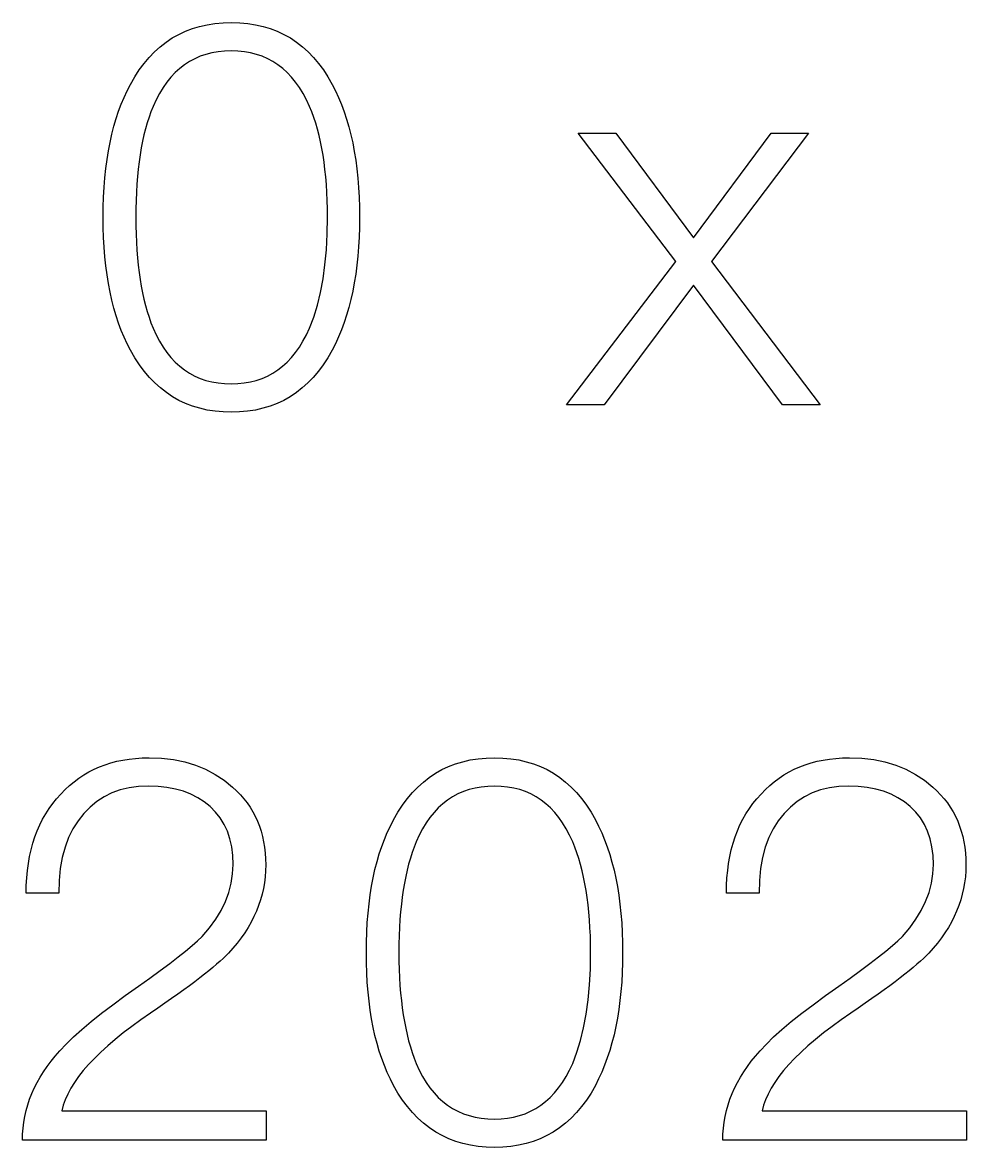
# Model space of a CAD drawing. Extents: x -100 to 100, y -100 to 100.
# Drawn here: x -78.95 to -70.7, y -62.15 to -52.33 of the extents above; entities that cross this region are included whole.
import ezdxf

# ---------------------------------------------------------------- set-up
doc = ezdxf.new("R2010")
doc.units = 0
doc.header["$MEASUREMENT"] = 0
doc.layers.get('0').update_dxf_attribs({"linetype": 'CONTINUOUS'})

msp = doc.modelspace()

# ---------------------------------------------------------------- linework, layer by layer
for points in [[(-77.122598, -52.328501), (-77.049829, -52.330615), (-77.049829, -52.330615), (-76.979429, -52.336953), (-76.979429, -52.336953), (-76.911392, -52.347524), (-76.911392, -52.347524), (-76.845713, -52.362324), (-76.845713, -52.362324), (-76.782407, -52.381348), (-76.782407, -52.381348), (-76.72146, -52.4046), (-76.72146, -52.4046), (-76.662876, -52.432085), (-76.662876, -52.432085), (-76.60666, -52.463794), (-76.60666, -52.463794), (-76.552808, -52.499727), (-76.552808, -52.499727), (-76.501323, -52.539893), (-76.501323, -52.539893), (-76.452202, -52.584282), (-76.452202, -52.584282), (-76.405444, -52.6329), (-76.405444, -52.6329), (-76.361055, -52.685752), (-76.361055, -52.685752), (-76.319023, -52.742827), (-76.319023, -52.742827), (-76.279355, -52.804126), (-76.279355, -52.804126), (-76.242061, -52.869658), (-76.242061, -52.869658), (-76.213179, -52.925786), (-76.213179, -52.925786), (-76.186172, -52.984097), (-76.186172, -52.984097), (-76.161021, -53.044595), (-76.161021, -53.044595), (-76.137729, -53.107275), (-76.137729, -53.107275), (-76.116309, -53.172144), (-76.116309, -53.172144), (-76.096743, -53.239199), (-76.096743, -53.239199), (-76.079043, -53.308442), (-76.079043, -53.308442), (-76.063208, -53.379868), (-76.063208, -53.379868), (-76.049238, -53.453477), (-76.049238, -53.453477), (-76.037124, -53.529272), (-76.037124, -53.529272), (-76.02688, -53.607256), (-76.02688, -53.607256), (-76.018496, -53.687422), (-76.018496, -53.687422), (-76.011978, -53.76978), (-76.011978, -53.76978), (-76.007314, -53.854316), (-76.007314, -53.854316), (-76.004521, -53.94104), (-76.004521, -53.94104), (-76.003589, -54.029951), (-76.003589, -54.029951), (-76.004521, -54.117783), (-76.004521, -54.117783), (-76.007314, -54.203579), (-76.007314, -54.203579), (-76.011978, -54.287324), (-76.011978, -54.287324), (-76.018496, -54.369038), (-76.018496, -54.369038), (-76.02688, -54.448701), (-76.02688, -54.448701), (-76.037124, -54.526323), (-76.037124, -54.526323), (-76.049238, -54.601904), (-76.049238, -54.601904), (-76.063208, -54.675444), (-76.063208, -54.675444), (-76.079043, -54.746938), (-76.079043, -54.746938), (-76.096743, -54.816396), (-76.096743, -54.816396), (-76.116309, -54.883809), (-76.116309, -54.883809), (-76.137729, -54.949175), (-76.137729, -54.949175), (-76.161021, -55.0125), (-76.161021, -55.0125), (-76.186172, -55.073784), (-76.186172, -55.073784), (-76.213179, -55.133032), (-76.213179, -55.133032), (-76.242061, -55.190229), (-76.242061, -55.190229), (-76.279893, -55.255762), (-76.279893, -55.255762), (-76.320029, -55.317065), (-76.320029, -55.317065), (-76.362446, -55.374141), (-76.362446, -55.374141), (-76.407163, -55.426992), (-76.407163, -55.426992), (-76.45417, -55.47561), (-76.45417, -55.47561), (-76.503472, -55.520005), (-76.503472, -55.520005), (-76.555063, -55.560166), (-76.555063, -55.560166), (-76.608955, -55.596104), (-76.608955, -55.596104), (-76.665132, -55.627817), (-76.665132, -55.627817), (-76.723604, -55.655298), (-76.723604, -55.655298), (-76.78437, -55.67855), (-76.78437, -55.67855), (-76.847432, -55.697573), (-76.847432, -55.697573), (-76.912783, -55.712373), (-76.912783, -55.712373), (-76.980435, -55.722944), (-76.980435, -55.722944), (-77.050371, -55.729287), (-77.050371, -55.729287), (-77.122598, -55.731401), (-77.122598, -55.731401), (-77.194834, -55.729287), (-77.194834, -55.729287), (-77.264771, -55.722944), (-77.264771, -55.722944), (-77.332417, -55.712373), (-77.332417, -55.712373), (-77.397773, -55.697573), (-77.397773, -55.697573), (-77.460825, -55.67855), (-77.460825, -55.67855), (-77.521592, -55.655298), (-77.521592, -55.655298), (-77.580063, -55.627817), (-77.580063, -55.627817), (-77.63625, -55.596104), (-77.63625, -55.596104), (-77.690132, -55.560166), (-77.690132, -55.560166), (-77.741729, -55.520005), (-77.741729, -55.520005), (-77.791025, -55.47561), (-77.791025, -55.47561), (-77.838032, -55.426992), (-77.838032, -55.426992), (-77.882744, -55.374141), (-77.882744, -55.374141), (-77.925166, -55.317065), (-77.925166, -55.317065), (-77.965298, -55.255762), (-77.965298, -55.255762), (-78.00313, -55.190229), (-78.00313, -55.190229), (-78.032012, -55.134644), (-78.032012, -55.134644), (-78.059023, -55.076797), (-78.059023, -55.076797), (-78.08418, -55.016694), (-78.08418, -55.016694), (-78.107471, -54.954336), (-78.107471, -54.954336), (-78.128896, -54.889717), (-78.128896, -54.889717), (-78.148452, -54.822842), (-78.148452, -54.822842), (-78.166157, -54.753711), (-78.166157, -54.753711), (-78.181987, -54.682324), (-78.181987, -54.682324), (-78.195967, -54.608677), (-78.195967, -54.608677), (-78.208076, -54.532773), (-78.208076, -54.532773), (-78.218325, -54.454609), (-78.218325, -54.454609), (-78.226709, -54.374194), (-78.226709, -54.374194), (-78.233228, -54.291519), (-78.233228, -54.291519), (-78.237886, -54.206587), (-78.237886, -54.206587), (-78.240679, -54.119395), (-78.240679, -54.119395), (-78.241611, -54.029951), (-78.241611, -54.029951), (-78.240679, -53.939966), (-78.240679, -53.939966), (-78.237886, -53.85231), (-78.237886, -53.85231), (-78.233228, -53.766982), (-78.233228, -53.766982), (-78.226709, -53.683984), (-78.226709, -53.683984), (-78.218325, -53.603315), (-78.218325, -53.603315), (-78.208076, -53.524976), (-78.208076, -53.524976), (-78.195967, -53.448965), (-78.195967, -53.448965), (-78.181987, -53.375283), (-78.181987, -53.375283), (-78.166157, -53.303926), (-78.166157, -53.303926), (-78.148452, -53.234902), (-78.148452, -53.234902), (-78.128896, -53.168208), (-78.128896, -53.168208), (-78.107471, -53.103838), (-78.107471, -53.103838), (-78.08418, -53.041802), (-78.08418, -53.041802), (-78.059023, -52.98209), (-78.059023, -52.98209), (-78.032012, -52.924712), (-78.032012, -52.924712), (-78.00313, -52.869658), (-78.00313, -52.869658), (-77.965835, -52.804126), (-77.965835, -52.804126), (-77.926167, -52.742827), (-77.926167, -52.742827), (-77.884146, -52.685752), (-77.884146, -52.685752), (-77.839746, -52.6329), (-77.839746, -52.6329), (-77.792993, -52.584282), (-77.792993, -52.584282), (-77.743872, -52.539893), (-77.743872, -52.539893), (-77.692383, -52.499727), (-77.692383, -52.499727), (-77.638535, -52.463794), (-77.638535, -52.463794), (-77.582314, -52.432085), (-77.582314, -52.432085), (-77.52374, -52.4046), (-77.52374, -52.4046), (-77.462793, -52.381348), (-77.462793, -52.381348), (-77.399482, -52.362324), (-77.399482, -52.362324), (-77.333809, -52.347524), (-77.333809, -52.347524), (-77.265771, -52.336953), (-77.265771, -52.336953), (-77.195371, -52.330615), (-77.195371, -52.330615), (-77.122598, -52.328501)], [(-77.122598, -52.576152), (-77.181162, -52.578047), (-77.181162, -52.578047), (-77.237612, -52.583745), (-77.237612, -52.583745), (-77.291943, -52.593237), (-77.291943, -52.593237), (-77.344165, -52.606528), (-77.344165, -52.606528), (-77.394268, -52.623623), (-77.394268, -52.623623), (-77.442266, -52.644512), (-77.442266, -52.644512), (-77.488145, -52.669199), (-77.488145, -52.669199), (-77.531909, -52.697681), (-77.531909, -52.697681), (-77.57356, -52.729966), (-77.57356, -52.729966), (-77.613091, -52.766045), (-77.613091, -52.766045), (-77.650518, -52.805918), (-77.650518, -52.805918), (-77.685835, -52.849595), (-77.685835, -52.849595), (-77.719023, -52.89707), (-77.719023, -52.89707), (-77.750107, -52.94834), (-77.750107, -52.94834), (-77.779077, -53.003413), (-77.779077, -53.003413), (-77.805928, -53.06228), (-77.805928, -53.06228), (-77.824258, -53.107979), (-77.824258, -53.107979), (-77.841401, -53.155649), (-77.841401, -53.155649), (-77.857358, -53.205293), (-77.857358, -53.205293), (-77.872144, -53.256904), (-77.872144, -53.256904), (-77.885737, -53.310483), (-77.885737, -53.310483), (-77.898154, -53.36604), (-77.898154, -53.36604), (-77.90939, -53.42356), (-77.90939, -53.42356), (-77.919438, -53.483052), (-77.919438, -53.483052), (-77.928306, -53.544517), (-77.928306, -53.544517), (-77.935986, -53.607954), (-77.935986, -53.607954), (-77.94249, -53.673359), (-77.94249, -53.673359), (-77.947813, -53.740737), (-77.947813, -53.740737), (-77.951953, -53.810083), (-77.951953, -53.810083), (-77.954902, -53.881401), (-77.954902, -53.881401), (-77.956675, -53.954692), (-77.956675, -53.954692), (-77.957271, -54.029951), (-77.957271, -54.029951), (-77.956675, -54.104136), (-77.956675, -54.104136), (-77.954902, -54.176489), (-77.954902, -54.176489), (-77.951953, -54.247017), (-77.951953, -54.247017), (-77.947813, -54.315718), (-77.947813, -54.315718), (-77.94249, -54.382598), (-77.94249, -54.382598), (-77.935986, -54.447642), (-77.935986, -54.447642), (-77.928306, -54.510864), (-77.928306, -54.510864), (-77.919438, -54.572256), (-77.919438, -54.572256), (-77.90939, -54.631826), (-77.90939, -54.631826), (-77.898154, -54.689565), (-77.898154, -54.689565), (-77.885737, -54.745474), (-77.885737, -54.745474), (-77.872144, -54.799556), (-77.872144, -54.799556), (-77.857358, -54.851816), (-77.857358, -54.851816), (-77.841401, -54.902246), (-77.841401, -54.902246), (-77.824258, -54.950845), (-77.824258, -54.950845), (-77.805928, -54.997617), (-77.805928, -54.997617), (-77.779077, -55.056484), (-77.779077, -55.056484), (-77.750107, -55.111553), (-77.750107, -55.111553), (-77.719023, -55.162822), (-77.719023, -55.162822), (-77.685835, -55.210298), (-77.685835, -55.210298), (-77.650518, -55.253975), (-77.650518, -55.253975), (-77.613091, -55.293853), (-77.613091, -55.293853), (-77.57356, -55.329932), (-77.57356, -55.329932), (-77.531909, -55.362212), (-77.531909, -55.362212), (-77.488145, -55.390698), (-77.488145, -55.390698), (-77.442266, -55.415386), (-77.442266, -55.415386), (-77.394268, -55.436274), (-77.394268, -55.436274), (-77.344165, -55.453364), (-77.344165, -55.453364), (-77.291943, -55.46666), (-77.291943, -55.46666), (-77.237612, -55.476152), (-77.237612, -55.476152), (-77.181162, -55.481851), (-77.181162, -55.481851), (-77.122598, -55.48375), (-77.122598, -55.48375), (-77.065112, -55.481851), (-77.065112, -55.481851), (-77.009595, -55.476152), (-77.009595, -55.476152), (-76.95605, -55.46666), (-76.95605, -55.46666), (-76.904468, -55.453364), (-76.904468, -55.453364), (-76.854863, -55.436274), (-76.854863, -55.436274), (-76.807231, -55.415386), (-76.807231, -55.415386), (-76.761567, -55.390698), (-76.761567, -55.390698), (-76.717866, -55.362212), (-76.717866, -55.362212), (-76.676152, -55.329932), (-76.676152, -55.329932), (-76.636396, -55.293853), (-76.636396, -55.293853), (-76.598613, -55.253975), (-76.598613, -55.253975), (-76.562808, -55.210298), (-76.562808, -55.210298), (-76.528965, -55.162822), (-76.528965, -55.162822), (-76.497095, -55.111553), (-76.497095, -55.111553), (-76.467202, -55.056484), (-76.467202, -55.056484), (-76.439268, -54.997617), (-76.439268, -54.997617), (-76.402725, -54.900234), (-76.402725, -54.900234), (-76.37105, -54.796113), (-76.37105, -54.796113), (-76.344253, -54.685259), (-76.344253, -54.685259), (-76.322319, -54.567671), (-76.322319, -54.567671), (-76.305269, -54.44334), (-76.305269, -54.44334), (-76.293091, -54.312275), (-76.293091, -54.312275), (-76.285781, -54.174482), (-76.285781, -54.174482), (-76.283345, -54.029951), (-76.283345, -54.029951), (-76.283945, -53.955762), (-76.283945, -53.955762), (-76.285781, -53.883408), (-76.285781, -53.883408), (-76.288818, -53.812881), (-76.288818, -53.812881), (-76.293091, -53.74418), (-76.293091, -53.74418), (-76.298564, -53.6773), (-76.298564, -53.6773), (-76.305269, -53.612256), (-76.305269, -53.612256), (-76.313184, -53.549033), (-76.313184, -53.549033), (-76.322319, -53.487642), (-76.322319, -53.487642), (-76.332676, -53.428076), (-76.332676, -53.428076), (-76.344253, -53.370332), (-76.344253, -53.370332), (-76.357036, -53.314424), (-76.357036, -53.314424), (-76.37105, -53.260342), (-76.37105, -53.260342), (-76.386274, -53.208081), (-76.386274, -53.208081), (-76.402725, -53.157651), (-76.402725, -53.157651), (-76.420391, -53.109053), (-76.420391, -53.109053), (-76.439268, -53.06228), (-76.439268, -53.06228), (-76.466665, -53.003413), (-76.466665, -53.003413), (-76.496094, -52.94834), (-76.496094, -52.94834), (-76.527573, -52.89707), (-76.527573, -52.89707), (-76.561084, -52.849595), (-76.561084, -52.849595), (-76.596646, -52.805918), (-76.596646, -52.805918), (-76.634253, -52.766045), (-76.634253, -52.766045), (-76.673896, -52.729966), (-76.673896, -52.729966), (-76.715581, -52.697681), (-76.715581, -52.697681), (-76.759307, -52.669199), (-76.759307, -52.669199), (-76.805078, -52.644512), (-76.805078, -52.644512), (-76.852896, -52.623623), (-76.852896, -52.623623), (-76.902754, -52.606528), (-76.902754, -52.606528), (-76.954648, -52.593237), (-76.954648, -52.593237), (-77.008589, -52.583745), (-77.008589, -52.583745), (-77.064575, -52.578047), (-77.064575, -52.578047), (-77.122598, -52.576152)], [(-74.095771, -53.296167), (-73.765566, -53.296167), (-73.765566, -53.296167), (-73.086821, -54.208809), (-73.086821, -54.208809), (-72.408081, -53.296167), (-72.408081, -53.296167), (-72.082461, -53.296167), (-72.082461, -53.296167), (-72.930889, -54.415176), (-72.930889, -54.415176), (-71.981572, -55.667188), (-71.981572, -55.667188), (-72.311768, -55.667188), (-72.311768, -55.667188), (-73.086821, -54.621558), (-73.086821, -54.621558), (-73.866455, -55.667188), (-73.866455, -55.667188), (-74.19666, -55.667188), (-74.19666, -55.667188), (-73.242744, -54.415176), (-73.242744, -54.415176), (-74.095771, -53.296167)], [(-77.840791, -58.749063), (-77.732085, -58.753071), (-77.732085, -58.753071), (-77.628398, -58.765107), (-77.628398, -58.765107), (-77.529722, -58.785176), (-77.529722, -58.785176), (-77.436069, -58.813267), (-77.436069, -58.813267), (-77.347427, -58.849385), (-77.347427, -58.849385), (-77.263804, -58.893525), (-77.263804, -58.893525), (-77.18519, -58.945688), (-77.18519, -58.945688), (-77.111602, -59.005879), (-77.111602, -59.005879), (-77.076616, -59.038091), (-77.076616, -59.038091), (-77.043882, -59.071665), (-77.043882, -59.071665), (-77.013408, -59.106597), (-77.013408, -59.106597), (-76.985195, -59.142891), (-76.985195, -59.142891), (-76.959238, -59.180547), (-76.959238, -59.180547), (-76.935537, -59.219565), (-76.935537, -59.219565), (-76.914097, -59.259946), (-76.914097, -59.259946), (-76.894907, -59.301685), (-76.894907, -59.301685), (-76.877983, -59.34479), (-76.877983, -59.34479), (-76.863311, -59.389253), (-76.863311, -59.389253), (-76.850889, -59.435083), (-76.850889, -59.435083), (-76.840737, -59.482266), (-76.840737, -59.482266), (-76.832837, -59.530815), (-76.832837, -59.530815), (-76.827197, -59.580723), (-76.827197, -59.580723), (-76.823809, -59.631997), (-76.823809, -59.631997), (-76.822686, -59.684629), (-76.822686, -59.684629), (-76.82395, -59.737085), (-76.82395, -59.737085), (-76.827764, -59.788965), (-76.827764, -59.788965), (-76.834126, -59.840269), (-76.834126, -59.840269), (-76.843032, -59.891006), (-76.843032, -59.891006), (-76.854473, -59.941167), (-76.854473, -59.941167), (-76.868467, -59.990752), (-76.868467, -59.990752), (-76.885, -60.039766), (-76.885, -60.039766), (-76.904082, -60.088208), (-76.904082, -60.088208), (-76.925703, -60.136074), (-76.925703, -60.136074), (-76.949873, -60.183364), (-76.949873, -60.183364), (-76.976582, -60.230088), (-76.976582, -60.230088), (-77.005835, -60.27623), (-77.005835, -60.27623), (-77.037632, -60.321807), (-77.037632, -60.321807), (-77.071973, -60.366812), (-77.071973, -60.366812), (-77.108862, -60.411235), (-77.108862, -60.411235), (-77.148286, -60.455093), (-77.148286, -60.455093), (-77.169756, -60.477017), (-77.169756, -60.477017), (-77.194014, -60.500381), (-77.194014, -60.500381), (-77.22106, -60.525176), (-77.22106, -60.525176), (-77.250903, -60.551401), (-77.250903, -60.551401), (-77.283545, -60.579063), (-77.283545, -60.579063), (-77.318979, -60.608154), (-77.318979, -60.608154), (-77.357212, -60.638682), (-77.357212, -60.638682), (-77.398232, -60.67064), (-77.398232, -60.67064), (-77.442051, -60.704033), (-77.442051, -60.704033), (-77.488667, -60.738857), (-77.488667, -60.738857), (-77.538071, -60.775122), (-77.538071, -60.775122), (-77.590278, -60.812808), (-77.590278, -60.812808), (-77.645273, -60.851934), (-77.645273, -60.851934), (-77.703066, -60.89249), (-77.703066, -60.89249), (-77.763652, -60.934482), (-77.763652, -60.934482), (-77.827031, -60.97791), (-77.827031, -60.97791), (-77.911748, -61.036597), (-77.911748, -61.036597), (-77.991626, -61.094565), (-77.991626, -61.094565), (-78.066675, -61.151821), (-78.066675, -61.151821), (-78.136885, -61.208359), (-78.136885, -61.208359), (-78.202256, -61.264185), (-78.202256, -61.264185), (-78.262783, -61.319287), (-78.262783, -61.319287), (-78.318486, -61.373677), (-78.318486, -61.373677), (-78.369341, -61.427349), (-78.369341, -61.427349), (-78.415366, -61.480303), (-78.415366, -61.480303), (-78.456553, -61.532544), (-78.456553, -61.532544), (-78.4929, -61.584063), (-78.4929, -61.584063), (-78.524409, -61.634873), (-78.524409, -61.634873), (-78.551084, -61.684961), (-78.551084, -61.684961), (-78.57292, -61.734336), (-78.57292, -61.734336), (-78.589922, -61.782988), (-78.589922, -61.782988), (-78.60209, -61.830933), (-78.60209, -61.830933), (-76.818096, -61.830933), (-76.818096, -61.830933), (-76.818096, -62.087749), (-76.818096, -62.087749), (-78.94604, -62.087749), (-78.94604, -62.087749), (-78.944771, -62.035259), (-78.944771, -62.035259), (-78.940952, -61.983271), (-78.940952, -61.983271), (-78.934595, -61.931787), (-78.934595, -61.931787), (-78.925693, -61.880801), (-78.925693, -61.880801), (-78.914248, -61.830317), (-78.914248, -61.830317), (-78.900254, -61.780337), (-78.900254, -61.780337), (-78.883721, -61.730859), (-78.883721, -61.730859), (-78.864644, -61.68188), (-78.864644, -61.68188), (-78.843018, -61.633403), (-78.843018, -61.633403), (-78.818853, -61.585425), (-78.818853, -61.585425), (-78.792139, -61.537954), (-78.792139, -61.537954), (-78.762891, -61.490981), (-78.762891, -61.490981), (-78.731089, -61.444512), (-78.731089, -61.444512), (-78.696748, -61.398545), (-78.696748, -61.398545), (-78.659863, -61.353076), (-78.659863, -61.353076), (-78.620435, -61.30811), (-78.620435, -61.30811), (-78.565537, -61.249136), (-78.565537, -61.249136), (-78.501763, -61.186865), (-78.501763, -61.186865), (-78.429102, -61.121294), (-78.429102, -61.121294), (-78.347559, -61.052437), (-78.347559, -61.052437), (-78.257119, -60.980273), (-78.257119, -60.980273), (-78.157803, -60.904819), (-78.157803, -60.904819), (-78.0496, -60.826064), (-78.0496, -60.826064), (-77.932515, -60.744023), (-77.932515, -60.744023), (-77.833555, -60.673008), (-77.833555, -60.673008), (-77.743052, -60.606724), (-77.743052, -60.606724), (-77.661001, -60.545171), (-77.661001, -60.545171), (-77.587412, -60.488345), (-77.587412, -60.488345), (-77.522271, -60.43625), (-77.522271, -60.43625), (-77.465586, -60.388887), (-77.465586, -60.388887), (-77.417358, -60.346245), (-77.417358, -60.346245), (-77.377588, -60.30834), (-77.377588, -60.30834), (-77.314175, -60.234321), (-77.314175, -60.234321), (-77.259214, -60.159004), (-77.259214, -60.159004), (-77.212705, -60.082402), (-77.212705, -60.082402), (-77.174658, -60.004512), (-77.174658, -60.004512), (-77.145063, -59.925327), (-77.145063, -59.925327), (-77.123926, -59.844854), (-77.123926, -59.844854), (-77.111235, -59.763091), (-77.111235, -59.763091), (-77.107012, -59.680039), (-77.107012, -59.680039), (-77.110166, -59.600933), (-77.110166, -59.600933), (-77.119624, -59.526406), (-77.119624, -59.526406), (-77.135391, -59.45647), (-77.135391, -59.45647), (-77.157461, -59.391118), (-77.157461, -59.391118), (-77.18584, -59.330352), (-77.18584, -59.330352), (-77.220522, -59.27417), (-77.220522, -59.27417), (-77.261509, -59.222578), (-77.261509, -59.222578), (-77.308804, -59.175571), (-77.308804, -59.175571), (-77.360322, -59.133647), (-77.360322, -59.133647), (-77.416284, -59.097319), (-77.416284, -59.097319), (-77.476694, -59.066577), (-77.476694, -59.066577), (-77.541543, -59.041426), (-77.541543, -59.041426), (-77.610845, -59.02186), (-77.610845, -59.02186), (-77.68458, -59.007886), (-77.68458, -59.007886), (-77.762759, -58.999507), (-77.762759, -58.999507), (-77.845381, -58.996709), (-77.845381, -58.996709), (-77.932446, -59.000435), (-77.932446, -59.000435), (-78.014785, -59.011616), (-78.014785, -59.011616), (-78.092388, -59.030244), (-78.092388, -59.030244), (-78.165264, -59.056328), (-78.165264, -59.056328), (-78.233413, -59.089863), (-78.233413, -59.089863), (-78.296826, -59.130854), (-78.296826, -59.130854), (-78.355513, -59.179297), (-78.355513, -59.179297), (-78.409473, -59.23519), (-78.409473, -59.23519), (-78.461064, -59.298247), (-78.461064, -59.298247), (-78.505786, -59.368184), (-78.505786, -59.368184), (-78.543618, -59.445), (-78.543618, -59.445), (-78.57457, -59.528701), (-78.57457, -59.528701), (-78.598647, -59.619277), (-78.598647, -59.619277), (-78.615845, -59.716733), (-78.615845, -59.716733), (-78.626162, -59.821064), (-78.626162, -59.821064), (-78.6296, -59.93228), (-78.6296, -59.93228), (-78.91394, -59.93228), (-78.91394, -59.93228), (-78.912759, -59.864399), (-78.912759, -59.864399), (-78.909209, -59.79835), (-78.909209, -59.79835), (-78.903301, -59.734126), (-78.903301, -59.734126), (-78.895024, -59.671729), (-78.895024, -59.671729), (-78.884385, -59.611162), (-78.884385, -59.611162), (-78.871377, -59.552422), (-78.871377, -59.552422), (-78.856006, -59.495503), (-78.856006, -59.495503), (-78.838271, -59.440415), (-78.838271, -59.440415), (-78.818174, -59.387153), (-78.818174, -59.387153), (-78.795708, -59.335723), (-78.795708, -59.335723), (-78.770874, -59.286118), (-78.770874, -59.286118), (-78.743682, -59.23834), (-78.743682, -59.23834), (-78.714126, -59.192388), (-78.714126, -59.192388), (-78.682197, -59.148262), (-78.682197, -59.148262), (-78.64791, -59.105972), (-78.64791, -59.105972), (-78.61126, -59.065498), (-78.61126, -59.065498), (-78.57439, -59.027178), (-78.57439, -59.027178), (-78.536021, -58.991333), (-78.536021, -58.991333), (-78.496143, -58.957959), (-78.496143, -58.957959), (-78.454756, -58.927056), (-78.454756, -58.927056), (-78.41187, -58.898628), (-78.41187, -58.898628), (-78.36748, -58.872671), (-78.36748, -58.872671), (-78.321582, -58.84918), (-78.321582, -58.84918), (-78.274185, -58.828169), (-78.274185, -58.828169), (-78.225269, -58.809629), (-78.225269, -58.809629), (-78.174858, -58.79356), (-78.174858, -58.79356), (-78.122944, -58.779961), (-78.122944, -58.779961), (-78.069521, -58.768838), (-78.069521, -58.768838), (-78.0146, -58.760186), (-78.0146, -58.760186), (-77.958169, -58.754004), (-77.958169, -58.754004), (-77.900229, -58.750293), (-77.900229, -58.750293), (-77.840791, -58.749063)], [(-74.824966, -58.749063), (-74.752197, -58.751172), (-74.752197, -58.751172), (-74.681797, -58.757515), (-74.681797, -58.757515), (-74.61376, -58.768086), (-74.61376, -58.768086), (-74.548081, -58.782881), (-74.548081, -58.782881), (-74.484775, -58.801909), (-74.484775, -58.801909), (-74.423828, -58.825161), (-74.423828, -58.825161), (-74.365244, -58.852642), (-74.365244, -58.852642), (-74.309028, -58.884351), (-74.309028, -58.884351), (-74.255176, -58.920288), (-74.255176, -58.920288), (-74.203691, -58.960454), (-74.203691, -58.960454), (-74.15457, -59.004844), (-74.15457, -59.004844), (-74.107813, -59.053462), (-74.107813, -59.053462), (-74.063418, -59.106313), (-74.063418, -59.106313), (-74.021392, -59.163389), (-74.021392, -59.163389), (-73.981724, -59.224688), (-73.981724, -59.224688), (-73.944429, -59.29022), (-73.944429, -59.29022), (-73.915557, -59.346343), (-73.915557, -59.346343), (-73.88854, -59.404658), (-73.88854, -59.404658), (-73.863389, -59.465156), (-73.863389, -59.465156), (-73.840098, -59.527837), (-73.840098, -59.527837), (-73.818677, -59.592705), (-73.818677, -59.592705), (-73.799111, -59.659761), (-73.799111, -59.659761), (-73.781416, -59.729004), (-73.781416, -59.729004), (-73.765576, -59.80043), (-73.765576, -59.80043), (-73.751606, -59.874038), (-73.751606, -59.874038), (-73.739492, -59.949834), (-73.739492, -59.949834), (-73.729248, -60.027817), (-73.729248, -60.027817), (-73.720864, -60.107983), (-73.720864, -60.107983), (-73.714346, -60.190337), (-73.714346, -60.190337), (-73.709688, -60.274878), (-73.709688, -60.274878), (-73.70689, -60.361602), (-73.70689, -60.361602), (-73.705957, -60.450508), (-73.705957, -60.450508), (-73.70689, -60.538345), (-73.70689, -60.538345), (-73.709688, -60.624136), (-73.709688, -60.624136), (-73.714346, -60.707891), (-73.714346, -60.707891), (-73.720864, -60.789595), (-73.720864, -60.789595), (-73.729248, -60.869263), (-73.729248, -60.869263), (-73.739492, -60.946885), (-73.739492, -60.946885), (-73.751606, -61.022466), (-73.751606, -61.022466), (-73.765576, -61.096006), (-73.765576, -61.096006), (-73.781416, -61.1675), (-73.781416, -61.1675), (-73.799111, -61.236953), (-73.799111, -61.236953), (-73.818677, -61.30437), (-73.818677, -61.30437), (-73.840098, -61.369736), (-73.840098, -61.369736), (-73.863389, -61.433062), (-73.863389, -61.433062), (-73.88854, -61.494346), (-73.88854, -61.494346), (-73.915557, -61.553589), (-73.915557, -61.553589), (-73.944429, -61.610786), (-73.944429, -61.610786), (-73.982271, -61.676323), (-73.982271, -61.676323), (-74.022397, -61.737627), (-74.022397, -61.737627), (-74.064819, -61.794702), (-74.064819, -61.794702), (-74.109531, -61.847554), (-74.109531, -61.847554), (-74.156538, -61.896172), (-74.156538, -61.896172), (-74.205845, -61.940566), (-74.205845, -61.940566), (-74.257432, -61.980732), (-74.257432, -61.980732), (-74.311323, -62.016665), (-74.311323, -62.016665), (-74.3675, -62.048374), (-74.3675, -62.048374), (-74.425981, -62.075859), (-74.425981, -62.075859), (-74.486738, -62.099111), (-74.486738, -62.099111), (-74.5498, -62.118135), (-74.5498, -62.118135), (-74.615151, -62.132935), (-74.615151, -62.132935), (-74.682803, -62.143506), (-74.682803, -62.143506), (-74.752739, -62.149844), (-74.752739, -62.149844), (-74.824966, -62.151963), (-74.824966, -62.151963), (-74.897202, -62.149844), (-74.897202, -62.149844), (-74.967139, -62.143506), (-74.967139, -62.143506), (-75.03478, -62.132935), (-75.03478, -62.132935), (-75.100137, -62.118135), (-75.100137, -62.118135), (-75.163193, -62.099111), (-75.163193, -62.099111), (-75.22396, -62.075859), (-75.22396, -62.075859), (-75.282432, -62.048374), (-75.282432, -62.048374), (-75.338618, -62.016665), (-75.338618, -62.016665), (-75.3925, -61.980732), (-75.3925, -61.980732), (-75.444097, -61.940566), (-75.444097, -61.940566), (-75.493394, -61.896172), (-75.493394, -61.896172), (-75.5404, -61.847554), (-75.5404, -61.847554), (-75.585117, -61.794702), (-75.585117, -61.794702), (-75.627534, -61.737627), (-75.627534, -61.737627), (-75.667666, -61.676323), (-75.667666, -61.676323), (-75.705498, -61.610786), (-75.705498, -61.610786), (-75.734375, -61.555205), (-75.734375, -61.555205), (-75.761392, -61.497358), (-75.761392, -61.497358), (-75.786548, -61.437251), (-75.786548, -61.437251), (-75.809834, -61.374897), (-75.809834, -61.374897), (-75.831265, -61.310278), (-75.831265, -61.310278), (-75.85083, -61.243403), (-75.85083, -61.243403), (-75.868525, -61.174268), (-75.868525, -61.174268), (-75.884365, -61.102881), (-75.884365, -61.102881), (-75.898335, -61.029238), (-75.898335, -61.029238), (-75.910449, -60.953335), (-75.910449, -60.953335), (-75.920693, -60.875176), (-75.920693, -60.875176), (-75.929077, -60.794756), (-75.929077, -60.794756), (-75.935596, -60.71208), (-75.935596, -60.71208), (-75.940249, -60.627148), (-75.940249, -60.627148), (-75.943052, -60.539956), (-75.943052, -60.539956), (-75.943984, -60.450508), (-75.943984, -60.450508), (-75.943052, -60.360522), (-75.943052, -60.360522), (-75.940249, -60.272871), (-75.940249, -60.272871), (-75.935596, -60.187539), (-75.935596, -60.187539), (-75.929077, -60.104546), (-75.929077, -60.104546), (-75.920693, -60.023872), (-75.920693, -60.023872), (-75.910449, -59.945537), (-75.910449, -59.945537), (-75.898335, -59.869526), (-75.898335, -59.869526), (-75.884365, -59.79584), (-75.884365, -59.79584), (-75.868525, -59.724487), (-75.868525, -59.724487), (-75.85083, -59.655464), (-75.85083, -59.655464), (-75.831265, -59.58877), (-75.831265, -59.58877), (-75.809834, -59.524399), (-75.809834, -59.524399), (-75.786548, -59.462363), (-75.786548, -59.462363), (-75.761392, -59.402651), (-75.761392, -59.402651), (-75.734375, -59.345273), (-75.734375, -59.345273), (-75.705498, -59.29022), (-75.705498, -59.29022), (-75.668203, -59.224688), (-75.668203, -59.224688), (-75.62854, -59.163389), (-75.62854, -59.163389), (-75.586514, -59.106313), (-75.586514, -59.106313), (-75.542114, -59.053462), (-75.542114, -59.053462), (-75.495361, -59.004844), (-75.495361, -59.004844), (-75.44624, -58.960454), (-75.44624, -58.960454), (-75.394751, -58.920288), (-75.394751, -58.920288), (-75.340903, -58.884351), (-75.340903, -58.884351), (-75.284688, -58.852642), (-75.284688, -58.852642), (-75.226104, -58.825161), (-75.226104, -58.825161), (-75.165161, -58.801909), (-75.165161, -58.801909), (-75.101851, -58.782881), (-75.101851, -58.782881), (-75.036177, -58.768086), (-75.036177, -58.768086), (-74.968135, -58.757515), (-74.968135, -58.757515), (-74.897734, -58.751172), (-74.897734, -58.751172), (-74.824966, -58.749063)], [(-71.726592, -58.749063), (-71.617886, -58.753071), (-71.617886, -58.753071), (-71.514194, -58.765107), (-71.514194, -58.765107), (-71.415522, -58.785176), (-71.415522, -58.785176), (-71.321865, -58.813267), (-71.321865, -58.813267), (-71.233228, -58.849385), (-71.233228, -58.849385), (-71.149604, -58.893525), (-71.149604, -58.893525), (-71.070991, -58.945688), (-71.070991, -58.945688), (-70.997402, -59.005879), (-70.997402, -59.005879), (-70.962412, -59.038091), (-70.962412, -59.038091), (-70.929683, -59.071665), (-70.929683, -59.071665), (-70.899209, -59.106597), (-70.899209, -59.106597), (-70.870996, -59.142891), (-70.870996, -59.142891), (-70.845039, -59.180547), (-70.845039, -59.180547), (-70.821338, -59.219565), (-70.821338, -59.219565), (-70.799893, -59.259946), (-70.799893, -59.259946), (-70.780708, -59.301685), (-70.780708, -59.301685), (-70.763779, -59.34479), (-70.763779, -59.34479), (-70.749106, -59.389253), (-70.749106, -59.389253), (-70.736689, -59.435083), (-70.736689, -59.435083), (-70.726538, -59.482266), (-70.726538, -59.482266), (-70.718638, -59.530815), (-70.718638, -59.530815), (-70.712993, -59.580723), (-70.712993, -59.580723), (-70.709609, -59.631997), (-70.709609, -59.631997), (-70.708477, -59.684629), (-70.708477, -59.684629), (-70.709751, -59.737085), (-70.709751, -59.737085), (-70.713564, -59.788965), (-70.713564, -59.788965), (-70.719927, -59.840269), (-70.719927, -59.840269), (-70.728833, -59.891006), (-70.728833, -59.891006), (-70.740273, -59.941167), (-70.740273, -59.941167), (-70.754268, -59.990752), (-70.754268, -59.990752), (-70.770801, -60.039766), (-70.770801, -60.039766), (-70.789883, -60.088208), (-70.789883, -60.088208), (-70.811504, -60.136074), (-70.811504, -60.136074), (-70.835664, -60.183364), (-70.835664, -60.183364), (-70.862373, -60.230088), (-70.862373, -60.230088), (-70.891636, -60.27623), (-70.891636, -60.27623), (-70.923433, -60.321807), (-70.923433, -60.321807), (-70.957773, -60.366812), (-70.957773, -60.366812), (-70.994658, -60.411235), (-70.994658, -60.411235), (-71.034087, -60.455093), (-71.034087, -60.455093), (-71.055552, -60.477017), (-71.055552, -60.477017), (-71.079805, -60.500381), (-71.079805, -60.500381), (-71.10686, -60.525176), (-71.10686, -60.525176), (-71.136704, -60.551401), (-71.136704, -60.551401), (-71.169346, -60.579063), (-71.169346, -60.579063), (-71.20478, -60.608154), (-71.20478, -60.608154), (-71.243013, -60.638682), (-71.243013, -60.638682), (-71.284033, -60.67064), (-71.284033, -60.67064), (-71.327852, -60.704033), (-71.327852, -60.704033), (-71.374468, -60.738857), (-71.374468, -60.738857), (-71.423872, -60.775122), (-71.423872, -60.775122), (-71.476074, -60.812808), (-71.476074, -60.812808), (-71.531074, -60.851934), (-71.531074, -60.851934), (-71.588867, -60.89249), (-71.588867, -60.89249), (-71.649448, -60.934482), (-71.649448, -60.934482), (-71.712827, -60.97791), (-71.712827, -60.97791), (-71.797549, -61.036597), (-71.797549, -61.036597), (-71.877427, -61.094565), (-71.877427, -61.094565), (-71.952476, -61.151821), (-71.952476, -61.151821), (-72.022686, -61.208359), (-72.022686, -61.208359), (-72.088047, -61.264185), (-72.088047, -61.264185), (-72.148584, -61.319287), (-72.148584, -61.319287), (-72.204282, -61.373677), (-72.204282, -61.373677), (-72.255142, -61.427349), (-72.255142, -61.427349), (-72.301162, -61.480303), (-72.301162, -61.480303), (-72.342354, -61.532544), (-72.342354, -61.532544), (-72.378696, -61.584063), (-72.378696, -61.584063), (-72.41021, -61.634873), (-72.41021, -61.634873), (-72.436885, -61.684961), (-72.436885, -61.684961), (-72.458721, -61.734336), (-72.458721, -61.734336), (-72.475723, -61.782988), (-72.475723, -61.782988), (-72.487891, -61.830933), (-72.487891, -61.830933), (-70.703887, -61.830933), (-70.703887, -61.830933), (-70.703887, -62.087749), (-70.703887, -62.087749), (-72.831841, -62.087749), (-72.831841, -62.087749), (-72.830566, -62.035259), (-72.830566, -62.035259), (-72.826753, -61.983271), (-72.826753, -61.983271), (-72.820396, -61.931787), (-72.820396, -61.931787), (-72.811494, -61.880801), (-72.811494, -61.880801), (-72.800039, -61.830317), (-72.800039, -61.830317), (-72.786055, -61.780337), (-72.786055, -61.780337), (-72.769517, -61.730859), (-72.769517, -61.730859), (-72.750439, -61.68188), (-72.750439, -61.68188), (-72.728818, -61.633403), (-72.728818, -61.633403), (-72.704648, -61.585425), (-72.704648, -61.585425), (-72.677939, -61.537954), (-72.677939, -61.537954), (-72.648691, -61.490981), (-72.648691, -61.490981), (-72.61689, -61.444512), (-72.61689, -61.444512), (-72.582544, -61.398545), (-72.582544, -61.398545), (-72.545664, -61.353076), (-72.545664, -61.353076), (-72.506226, -61.30811), (-72.506226, -61.30811), (-72.451338, -61.249136), (-72.451338, -61.249136), (-72.387563, -61.186865), (-72.387563, -61.186865), (-72.314902, -61.121294), (-72.314902, -61.121294), (-72.233354, -61.052437), (-72.233354, -61.052437), (-72.14292, -60.980273), (-72.14292, -60.980273), (-72.043604, -60.904819), (-72.043604, -60.904819), (-71.9354, -60.826064), (-71.9354, -60.826064), (-71.818306, -60.744023), (-71.818306, -60.744023), (-71.719351, -60.673008), (-71.719351, -60.673008), (-71.628848, -60.606724), (-71.628848, -60.606724), (-71.546802, -60.545171), (-71.546802, -60.545171), (-71.473203, -60.488345), (-71.473203, -60.488345), (-71.408071, -60.43625), (-71.408071, -60.43625), (-71.351387, -60.388887), (-71.351387, -60.388887), (-71.303159, -60.346245), (-71.303159, -60.346245), (-71.263389, -60.30834), (-71.263389, -60.30834), (-71.199976, -60.234321), (-71.199976, -60.234321), (-71.145015, -60.159004), (-71.145015, -60.159004), (-71.098506, -60.082402), (-71.098506, -60.082402), (-71.060454, -60.004512), (-71.060454, -60.004512), (-71.030864, -59.925327), (-71.030864, -59.925327), (-71.009727, -59.844854), (-71.009727, -59.844854), (-70.997036, -59.763091), (-70.997036, -59.763091), (-70.992812, -59.680039), (-70.992812, -59.680039), (-70.995962, -59.600933), (-70.995962, -59.600933), (-71.00542, -59.526406), (-71.00542, -59.526406), (-71.021191, -59.45647), (-71.021191, -59.45647), (-71.043262, -59.391118), (-71.043262, -59.391118), (-71.071641, -59.330352), (-71.071641, -59.330352), (-71.106323, -59.27417), (-71.106323, -59.27417), (-71.14731, -59.222578), (-71.14731, -59.222578), (-71.194595, -59.175571), (-71.194595, -59.175571), (-71.246123, -59.133647), (-71.246123, -59.133647), (-71.302085, -59.097319), (-71.302085, -59.097319), (-71.362495, -59.066577), (-71.362495, -59.066577), (-71.427344, -59.041426), (-71.427344, -59.041426), (-71.496646, -59.02186), (-71.496646, -59.02186), (-71.570376, -59.007886), (-71.570376, -59.007886), (-71.64856, -58.999507), (-71.64856, -58.999507), (-71.731182, -58.996709), (-71.731182, -58.996709), (-71.818247, -59.000435), (-71.818247, -59.000435), (-71.900586, -59.011616), (-71.900586, -59.011616), (-71.978188, -59.030244), (-71.978188, -59.030244), (-72.051064, -59.056328), (-72.051064, -59.056328), (-72.119204, -59.089863), (-72.119204, -59.089863), (-72.182627, -59.130854), (-72.182627, -59.130854), (-72.241313, -59.179297), (-72.241313, -59.179297), (-72.295269, -59.23519), (-72.295269, -59.23519), (-72.346865, -59.298247), (-72.346865, -59.298247), (-72.391577, -59.368184), (-72.391577, -59.368184), (-72.429409, -59.445), (-72.429409, -59.445), (-72.460366, -59.528701), (-72.460366, -59.528701), (-72.484448, -59.619277), (-72.484448, -59.619277), (-72.501646, -59.716733), (-72.501646, -59.716733), (-72.511963, -59.821064), (-72.511963, -59.821064), (-72.5154, -59.93228), (-72.5154, -59.93228), (-72.799741, -59.93228), (-72.799741, -59.93228), (-72.79856, -59.864399), (-72.79856, -59.864399), (-72.79501, -59.79835), (-72.79501, -59.79835), (-72.789097, -59.734126), (-72.789097, -59.734126), (-72.780825, -59.671729), (-72.780825, -59.671729), (-72.770181, -59.611162), (-72.770181, -59.611162), (-72.757178, -59.552422), (-72.757178, -59.552422), (-72.741807, -59.495503), (-72.741807, -59.495503), (-72.724072, -59.440415), (-72.724072, -59.440415), (-72.703975, -59.387153), (-72.703975, -59.387153), (-72.681509, -59.335723), (-72.681509, -59.335723), (-72.656675, -59.286118), (-72.656675, -59.286118), (-72.629482, -59.23834), (-72.629482, -59.23834), (-72.599927, -59.192388), (-72.599927, -59.192388), (-72.567998, -59.148262), (-72.567998, -59.148262), (-72.533711, -59.105972), (-72.533711, -59.105972), (-72.497061, -59.065498), (-72.497061, -59.065498), (-72.46019, -59.027178), (-72.46019, -59.027178), (-72.421821, -58.991333), (-72.421821, -58.991333), (-72.381943, -58.957959), (-72.381943, -58.957959), (-72.340557, -58.927056), (-72.340557, -58.927056), (-72.297671, -58.898628), (-72.297671, -58.898628), (-72.253281, -58.872671), (-72.253281, -58.872671), (-72.207383, -58.84918), (-72.207383, -58.84918), (-72.159976, -58.828169), (-72.159976, -58.828169), (-72.111069, -58.809629), (-72.111069, -58.809629), (-72.060659, -58.79356), (-72.060659, -58.79356), (-72.008745, -58.779961), (-72.008745, -58.779961), (-71.955322, -58.768838), (-71.955322, -58.768838), (-71.900396, -58.760186), (-71.900396, -58.760186), (-71.843965, -58.754004), (-71.843965, -58.754004), (-71.78603, -58.750293), (-71.78603, -58.750293), (-71.726592, -58.749063)], [(-74.824966, -58.996709), (-74.883535, -58.998608), (-74.883535, -58.998608), (-74.93998, -59.004307), (-74.93998, -59.004307), (-74.994316, -59.013799), (-74.994316, -59.013799), (-75.046533, -59.02709), (-75.046533, -59.02709), (-75.096646, -59.044185), (-75.096646, -59.044185), (-75.144634, -59.065068), (-75.144634, -59.065068), (-75.190513, -59.089756), (-75.190513, -59.089756), (-75.234277, -59.118242), (-75.234277, -59.118242), (-75.275928, -59.150522), (-75.275928, -59.150522), (-75.315469, -59.186602), (-75.315469, -59.186602), (-75.352891, -59.226479), (-75.352891, -59.226479), (-75.388198, -59.270156), (-75.388198, -59.270156), (-75.421392, -59.317632), (-75.421392, -59.317632), (-75.452476, -59.368901), (-75.452476, -59.368901), (-75.481445, -59.42397), (-75.481445, -59.42397), (-75.508296, -59.482837), (-75.508296, -59.482837), (-75.526626, -59.52854), (-75.526626, -59.52854), (-75.54377, -59.576211), (-75.54377, -59.576211), (-75.559727, -59.625854), (-75.559727, -59.625854), (-75.574512, -59.677461), (-75.574512, -59.677461), (-75.588105, -59.731045), (-75.588105, -59.731045), (-75.600518, -59.786602), (-75.600518, -59.786602), (-75.611753, -59.844121), (-75.611753, -59.844121), (-75.621807, -59.903613), (-75.621807, -59.903613), (-75.630674, -59.965078), (-75.630674, -59.965078), (-75.638354, -60.028516), (-75.638354, -60.028516), (-75.644858, -60.093921), (-75.644858, -60.093921), (-75.650176, -60.161294), (-75.650176, -60.161294), (-75.654321, -60.230645), (-75.654321, -60.230645), (-75.65728, -60.301963), (-75.65728, -60.301963), (-75.659053, -60.375249), (-75.659053, -60.375249), (-75.659639, -60.450508), (-75.659639, -60.450508), (-75.659053, -60.524692), (-75.659053, -60.524692), (-75.65728, -60.597051), (-75.65728, -60.597051), (-75.654321, -60.667578), (-75.654321, -60.667578), (-75.650176, -60.736284), (-75.650176, -60.736284), (-75.644858, -60.803154), (-75.644858, -60.803154), (-75.638354, -60.868203), (-75.638354, -60.868203), (-75.630674, -60.931426), (-75.630674, -60.931426), (-75.621807, -60.992817), (-75.621807, -60.992817), (-75.611753, -61.052388), (-75.611753, -61.052388), (-75.600518, -61.110122), (-75.600518, -61.110122), (-75.588105, -61.166035), (-75.588105, -61.166035), (-75.574512, -61.220117), (-75.574512, -61.220117), (-75.559727, -61.272373), (-75.559727, -61.272373), (-75.54377, -61.322803), (-75.54377, -61.322803), (-75.526626, -61.371406), (-75.526626, -61.371406), (-75.508296, -61.418179), (-75.508296, -61.418179), (-75.481445, -61.477046), (-75.481445, -61.477046), (-75.452476, -61.532114), (-75.452476, -61.532114), (-75.421392, -61.583384), (-75.421392, -61.583384), (-75.388198, -61.630859), (-75.388198, -61.630859), (-75.352891, -61.674536), (-75.352891, -61.674536), (-75.315469, -61.714409), (-75.315469, -61.714409), (-75.275928, -61.750493), (-75.275928, -61.750493), (-75.234277, -61.782773), (-75.234277, -61.782773), (-75.190513, -61.81126), (-75.190513, -61.81126), (-75.144634, -61.835942), (-75.144634, -61.835942), (-75.096646, -61.856836), (-75.096646, -61.856836), (-75.046533, -61.873926), (-75.046533, -61.873926), (-74.994316, -61.887222), (-74.994316, -61.887222), (-74.93998, -61.896714), (-74.93998, -61.896714), (-74.883535, -61.902412), (-74.883535, -61.902412), (-74.824966, -61.904312), (-74.824966, -61.904312), (-74.767476, -61.902412), (-74.767476, -61.902412), (-74.711963, -61.896714), (-74.711963, -61.896714), (-74.658418, -61.887222), (-74.658418, -61.887222), (-74.606846, -61.873926), (-74.606846, -61.873926), (-74.557236, -61.856836), (-74.557236, -61.856836), (-74.5096, -61.835942), (-74.5096, -61.835942), (-74.463936, -61.81126), (-74.463936, -61.81126), (-74.420244, -61.782773), (-74.420244, -61.782773), (-74.378521, -61.750493), (-74.378521, -61.750493), (-74.338765, -61.714409), (-74.338765, -61.714409), (-74.300981, -61.674536), (-74.300981, -61.674536), (-74.265176, -61.630859), (-74.265176, -61.630859), (-74.231333, -61.583384), (-74.231333, -61.583384), (-74.199468, -61.532114), (-74.199468, -61.532114), (-74.16957, -61.477046), (-74.16957, -61.477046), (-74.141636, -61.418179), (-74.141636, -61.418179), (-74.105093, -61.320796), (-74.105093, -61.320796), (-74.073418, -61.216675), (-74.073418, -61.216675), (-74.046621, -61.10582), (-74.046621, -61.10582), (-74.024692, -60.988228), (-74.024692, -60.988228), (-74.007637, -60.863901), (-74.007637, -60.863901), (-73.995454, -60.732837), (-73.995454, -60.732837), (-73.988149, -60.595044), (-73.988149, -60.595044), (-73.985713, -60.450508), (-73.985713, -60.450508), (-73.986323, -60.376328), (-73.986323, -60.376328), (-73.988149, -60.30397), (-73.988149, -60.30397), (-73.991196, -60.233442), (-73.991196, -60.233442), (-73.995454, -60.164736), (-73.995454, -60.164736), (-74.000933, -60.097861), (-74.000933, -60.097861), (-74.007637, -60.032813), (-74.007637, -60.032813), (-74.015552, -59.969595), (-74.015552, -59.969595), (-74.024692, -59.908198), (-74.024692, -59.908198), (-74.035039, -59.848638), (-74.035039, -59.848638), (-74.046621, -59.790898), (-74.046621, -59.790898), (-74.059404, -59.734985), (-74.059404, -59.734985), (-74.073418, -59.680903), (-74.073418, -59.680903), (-74.088647, -59.628643), (-74.088647, -59.628643), (-74.105093, -59.578218), (-74.105093, -59.578218), (-74.122759, -59.529614), (-74.122759, -59.529614), (-74.141636, -59.482837), (-74.141636, -59.482837), (-74.169033, -59.42397), (-74.169033, -59.42397), (-74.198462, -59.368901), (-74.198462, -59.368901), (-74.229941, -59.317632), (-74.229941, -59.317632), (-74.263452, -59.270156), (-74.263452, -59.270156), (-74.299014, -59.226479), (-74.299014, -59.226479), (-74.336616, -59.186602), (-74.336616, -59.186602), (-74.376265, -59.150522), (-74.376265, -59.150522), (-74.417949, -59.118242), (-74.417949, -59.118242), (-74.461675, -59.089756), (-74.461675, -59.089756), (-74.507451, -59.065068), (-74.507451, -59.065068), (-74.555264, -59.044185), (-74.555264, -59.044185), (-74.605122, -59.02709), (-74.605122, -59.02709), (-74.657017, -59.013799), (-74.657017, -59.013799), (-74.710957, -59.004307), (-74.710957, -59.004307), (-74.766943, -58.998608), (-74.766943, -58.998608), (-74.824966, -58.996709)]]:
    msp.add_lwpolyline(points)

doc.saveas('drawing.dxf')
